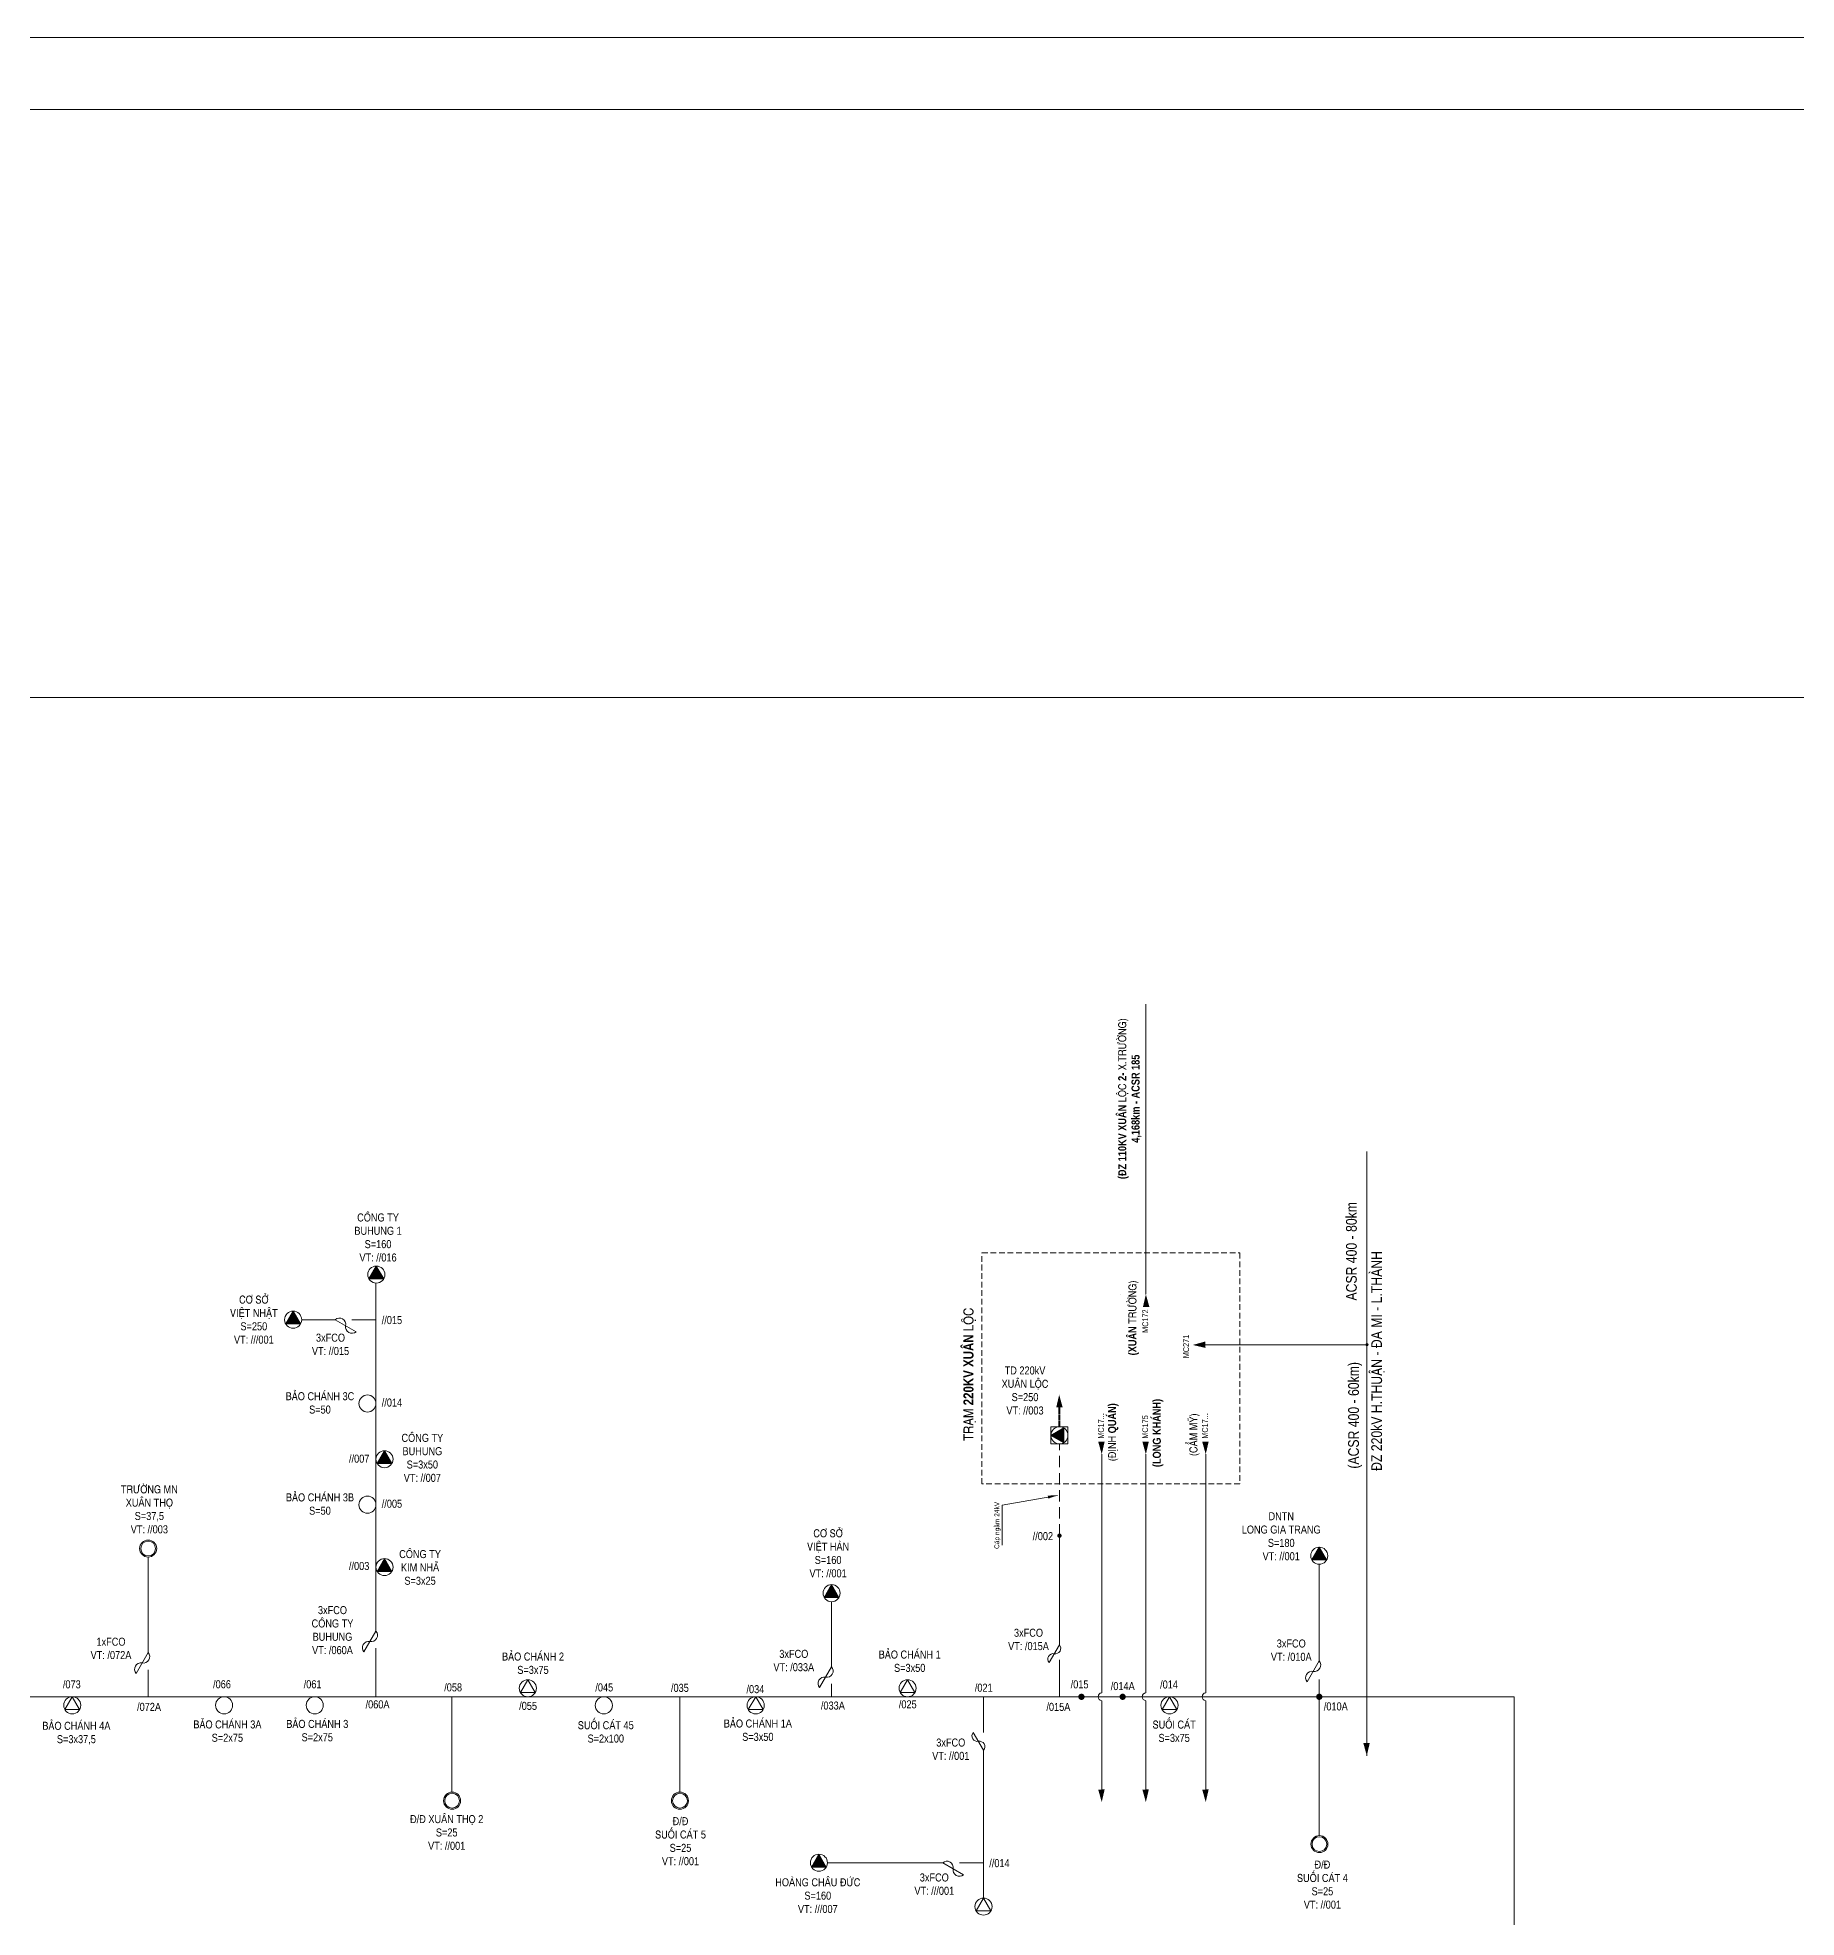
# Model space of a CAD drawing. Header units: inches. Extents: x 3694 to 9715, y -885 to 919.
# Drawn here: x 5694.3 to 6157.6, y 423.5 to 918.5 of the extents above; entities that cross this region are included whole.
import ezdxf

# ---------------------------------------------------------------- set-up
doc = ezdxf.new("R2010")
doc.units = ezdxf.units.IN
doc.header["$LTSCALE"] = 0.2
doc.header["$MEASUREMENT"] = 0
doc.linetypes.add('DASHED', pattern=[0.75, 0.5, -0.25])
doc.layers.get('0').update_dxf_attribs({"lineweight": 5})
for name, color, linetype, lineweight in [('Cap ngam', 1, 'DASHED', 15), ('Day 110kV', 4, 'Continuous', 13), ('Day 220kV', 6, 'Continuous', 15), ('Day 22kV', 1, 'Continuous', 13), ('Khung', 7, 'Continuous', 13), ('TBA', 5, 'Continuous', 9), ('Text', 7, 'Continuous', 9), ('Thiet bi', 3, 'Continuous', 9), ('Tuyen 480', 1, 'Continuous', 13)]:
    doc.layers.add(name, color=color, linetype=linetype, lineweight=lineweight)
doc.styles.add('V-H-C', font='VHELVCN_0.TTF')
doc.styles.add('V-H-C-B', font='VHELVCB_0.TTF')
doc.styles.add('VNI-HELVE', font='VHELVEN_0.TTF', dxfattribs={"width": 0.9})
doc.dimstyles.get("Standard").update_dxf_attribs({"dimtxt": 0.15, "dimasz": 0.18, "dimexe": 0.18, "dimexo": 0.0625, "dimgap": 0.09, "dimtad": 0, "dimtih": 1, "dimtoh": 1, "dimdec": 4, "dimzin": 0, "dimdsep": 46, "dimtxsty": 'VNI-HELVE', "dimcen": 0.09, "dimclrt": 256, "dimadec": 0, "dimazin": 0, "dimtfac": 1, "dimtdec": 4, "dimtofl": 0, "dimtmove": 0, "dimatfit": 3, "dimfxl": 1, "dimtolj": 1, "dimtzin": 0, "dimlwd": -1, "dimlwe": -1, "dimarcsym": 0})

# ---------------------------------------------------------------- blocks, each defined once
blk = doc.blocks.new('TBA 1P')
at = {"color": 0}
blk.add_circle((0, 0.8), 0.8, dxfattribs=at)
blk = doc.blocks.new('FCO')
at = {"color": 0}
blk.add_lwpolyline([(0, 0, 0.707499), (0.8, 0.8, -0.707499), (1.6, 1.6, -5.301682)], format="xyb", dxfattribs=at)
blk.add_lwpolyline([(0, 0), (1.6, 1.6)], dxfattribs=at)
blk = doc.blocks.new('TBA 3P')
at = {"color": 0}
blk.add_lwpolyline([(0, 1.6, 0, 1.39, 0), (0, 0.4, 0, 0, 0)], format="xyseb", dxfattribs=at)
blk.add_lwpolyline([(-0.69, 0.4), (0.69, 0.4), (0, 1.6)], close=True, dxfattribs=at)
blk.add_circle((0, 0.8), 0.8, dxfattribs=at)

msp = doc.modelspace()

# ---------------------------------------------------------------- hatches: boundary and pattern name
at = {"layer": 'Day 220kV', "linetype": 'DASHED', "lineweight": 40}
h = msp.add_hatch(color=256, dxfattribs=at)
h.paths.add_polyline_path([(6044.73, 574.2, 0.548381), (6044.45, 574.64, 0.291672), (6044.17, 574.46)])
h.paths.add_polyline_path([(6044.45, 574.33), (6044.17, 574.46, 0.548381), (6044.45, 574.02)])
h.paths.add_polyline_path([(6044.45, 574.02, 0.291672), (6044.73, 574.2), (6044.45, 574.33)])
at = {"layer": 'TBA'}
msp.add_hatch(color=256, dxfattribs=at).paths.add_polyline_path([(5964.59, 548.51), (5964.59, 552.41), (5961.21, 550.46)])

# ---------------------------------------------------------------- linework, layer by layer
at = {"layer": 'Cap ngam', "color": 1, "linetype": 'DASHED', "ltscale": 30}
msp.add_line((5963.46, 524.04, -0.98), (5963.46, 548.21, -0.98), dxfattribs=at)
at = {"layer": 'Day 110kV', "elevation": -0.98}
msp.add_lwpolyline([(5986.22, 587.61), (5986.23, 664.03)], dxfattribs=at)
for points, format in [([(5986.22, 587.61, 0, 1.69, 0), (5986.3, 584.28, 0, 0, 0)], "xyseb"), ([(5974.6, 545.47, 0, 1.69, 0), (5974.52, 548.8, 0, 0, 0)], "xyseb"), ([(5986.22, 545.47, 0, 1.69, 0), (5986.15, 548.8, 0, 0, 0)], "xyseb"), ([(6001.99, 545.47, 0, 1.69, 0), (6001.91, 548.8, 0, 0, 0)], "xyseb"), ([(5974.6, 545.47), (5974.6, 482.65, 0.933978), (5974.6, 480.59), (5974.6, 454.56)], "xyb"), ([(5986.22, 545.47), (5986.22, 482.65, 0.933978), (5986.22, 480.59), (5986.22, 454.56)], "xyb"), ([(6001.99, 545.47), (6001.99, 482.65, 0.933978), (6001.99, 480.59), (6001.99, 455.24)], "xyb"), ([(5974.6, 453.87, 0, 1.69, 0), (5974.52, 457.2, 0, 0, 0)], "xyseb"), ([(5986.22, 453.87, 0, 1.69, 0), (5986.15, 457.2, 0, 0, 0)], "xyseb"), ([(6001.99, 453.87, 0, 1.69, 0), (6001.91, 457.2, 0, 0, 0)], "xyseb")]:
    msp.add_lwpolyline(points, format=format, dxfattribs=at)
at = {"layer": 'Day 220kV'}
msp.add_line((6044.44, 574.33, -0.98), (6001.91, 574.33, -0.98), dxfattribs=at)
at = {"layer": 'Day 220kV', "elevation": -0.98}
msp.add_lwpolyline([(6044.41, 466.1), (6044.45, 625.2)], dxfattribs=at)
for points in [[(5998.58, 574.26, 0, 1.69, 0), (6001.91, 574.33, 0, 0, 0)], [(6044.41, 466.1, 0, 1.69, 0), (6044.34, 469.43, 0, 0, 0)]]:
    msp.add_lwpolyline(points, format="xyseb", dxfattribs=at)
at = {"layer": 'Day 220kV'}
msp.add_circle((6044.45, 574.33, -0.98), 0.307, dxfattribs=at)
at = {"layer": 'Day 22kV', "color": 1, "linetype": 'DASHED', "lineweight": 40}
msp.add_line((5963.46, 552.71, -0.98), (5963.46, 557.81, -0.98), dxfattribs=at)
at = {"layer": 'Day 22kV', "color": 1, "linetype": 'DASHED', "elevation": -0.98}
msp.add_lwpolyline([(5979.43, 587.61), (5979.43, 587.61)], dxfattribs=at)
at = {"layer": 'Day 22kV', "elevation": -0.98}
msp.add_lwpolyline([(5963.39, 561.15, 0, 1.69, 0), (5963.46, 557.81, 0, 0, 0)], format="xyseb", dxfattribs=at)
at = {"layer": 'Day 22kV', "const_width": 0.566, "elevation": -0.98}
msp.add_lwpolyline([(5963.17, 524.04, 1), (5963.75, 524.04, 1), (5963.17, 524.04, 2.414214)], format="xyb", dxfattribs=at)
at = {"layer": 'Khung'}
for points in [[(3694.32, 918.53), (3694.32, -841.47), (6724.32, -841.47), (6724.32, 918.53)], [(3713.26, 899.59), (3713.26, -822.54), (6705.39, -822.54), (6705.39, 899.59)]]:
    msp.add_lwpolyline(points, close=True, dxfattribs=at)
at = {"layer": 'Khung', "color": 2, "linetype": 'DASHED', "ltscale": 15, "elevation": -0.98}
msp.add_lwpolyline([(5943.06, 537.66), (5943.06, 598.5), (6010.95, 598.5), (6010.94, 537.66)], close=True, dxfattribs=at)
at = {"layer": 'TBA', "elevation": -0.98}
for points in [[(5961.21, 548.21), (5965.71, 548.21), (5965.71, 552.71), (5961.21, 552.71)], [(5961.21, 550.46), (5964.59, 548.51), (5964.59, 552.41)]]:
    msp.add_lwpolyline(points, close=True, dxfattribs=at)
at = {"layer": 'TBA', "color": 1, "elevation": -0.98}
for points in [[(5823.46, 486.11), (5821.51, 482.74), (5825.41, 482.74)], [(5923.46, 486.11), (5921.51, 482.74), (5925.41, 482.74)], [(5703.46, 481.62), (5701.51, 478.24), (5705.41, 478.24)], [(5883.46, 481.61), (5881.51, 478.24), (5885.41, 478.24)], [(5992.45, 481.62), (5990.5, 478.24), (5994.39, 478.24)], [(5943.46, 428.61), (5941.51, 425.24), (5945.41, 425.24)]]:
    msp.add_lwpolyline(points, close=True, dxfattribs=at)
at = {"layer": 'TBA', "color": 1}
for centre, radius in [((5723.46, 520.65, -0.98), 2.25), ((5723.46, 520.65, -0.98), 1.95), ((5803.51, 454.26, -0.98), 2.25), ((5803.51, 454.26, -0.98), 1.95), ((5863.51, 454.26, -0.98), 2.25), ((5863.51, 454.26, -0.98), 1.95), ((6031.93, 442.82, -0.98), 2.25), ((6031.93, 442.82, -0.98), 1.95)]:
    msp.add_circle(centre, radius, dxfattribs=at)
at = {"layer": 'TBA', "color": 1, "ltscale": 2}
for centre in [(5823.46, 483.86, -0.98), (5923.46, 483.86, -0.98), (5703.46, 479.37, -0.98), (5883.46, 479.36, -0.98), (5992.45, 479.37, -0.98), (5943.46, 426.36, -0.98)]:
    msp.add_circle(centre, 2.25, dxfattribs=at)
at = {"layer": 'Tuyen 480'}
for p, q in [((7095.7, 744.76, -0.98), (5532.53, 744.76, -0.98)), ((5943.46, 467.54, -0.98), (5943.46, 428.61, -0.98))]:
    msp.add_line(p, q, dxfattribs=at)
at = {"layer": 'Tuyen 480', "elevation": -0.98}
for points in [[(5783.46, 498.93), (5783.46, 590.46)], [(5772.71, 580.92), (5763.88, 580.92)], [(5783.46, 580.92), (5777.13, 580.92)], [(5963.46, 495.3), (5963.46, 524.04)], [(5723.46, 493.27), (5723.46, 518.4)], [(6031.88, 491.06), (6031.88, 516.52)], [(5903.46, 489.54), (5903.46, 506.66)], [(5783.46, 481.61), (5783.46, 494.4)], [(5963.46, 481.61), (5963.46, 491.32)], [(5723.46, 481.61), (5723.46, 488.73)], [(6031.88, 481.61), (6031.88, 486.2)], [(5533.57, 481.62), (6083.22, 481.61)], [(5803.46, 481.61), (5803.46, 456.5)], [(5863.46, 481.61), (5863.46, 456.5)], [(5903.46, 481.61), (5903.46, 485.01)], [(5943.46, 481.61), (5943.46, 472.19)], [(6031.88, 481.61), (6031.88, 445.06)], [(6083.22, -56.69), (6083.22, 481.61), (6083.22, 481.61)], [(5932.71, 437.92), (5902.37, 437.92)], [(5943.46, 437.92), (5937.13, 437.92)]]:
    msp.add_lwpolyline(points, dxfattribs=at)
at = {"layer": 'Tuyen 480', "const_width": 0.809, "elevation": -0.98}
for points in [[(5968.84, 481.61, 1), (5969.68, 481.61, 1), (5968.84, 481.61, 2.414214)], [(5979.69, 481.61, 1), (5980.53, 481.61, 1), (5979.69, 481.61, 2.414214)], [(6031.46, 481.61, 1), (6032.3, 481.61, 1), (6031.46, 481.61, 2.414214)]]:
    msp.add_lwpolyline(points, format="xyb", dxfattribs=at)

# ---------------------------------------------------------------- block references
at = {"layer": 'TBA', "color": 1, "xscale": 2.809729812779778, "yscale": 2.809729812778642, "zscale": 2.809729812779032}
for name, p, rotation in [('TBA 3P', (5783.55, 590.55, -0.98), 359.9998386545093), ('TBA 3P', (5761.64, 578.67, -0.98), 359.9998386545093), ('TBA 1P', (5783.46, 558.84, -0.98), 89.99983865452795), ('TBA 3P', (5785.71, 541.93, -0.98), 359.9998386545093), ('TBA 1P', (5783.46, 532.2, -0.98), 89.99983865452795), ('TBA 3P', (5785.71, 513.52, -0.98), 359.9998386545093), ('TBA 3P', (6031.88, 516.52, -0.98), 359.9998386545093), ('TBA 3P', (5903.46, 506.66, -0.98), 359.9998386545093), ('TBA 1P', (5745.71, 479.37, -0.98), 89.99983865452795), ('TBA 1P', (5769.58, 479.37, -0.98), 89.99983865452795), ('TBA 1P', (5845.71, 479.36, -0.98), 89.99983865452795), ('TBA 3P', (5900.12, 435.67, -0.98), 359.9998386545093)]:
    msp.add_blockref(name, p, dxfattribs=dict(at, rotation=rotation))
at = {"layer": 'TBA', "xscale": 2.809729812778868, "yscale": 2.809729812779551, "zscale": 2.809729812779032, "rotation": 359.9998386545279}
msp.add_blockref('TBA 1P', (5963.46, 548.21, -0.98), dxfattribs=at)
at = {"layer": 'Thiet bi', "color": 1}
for p, xscale, yscale, zscale, rotation in [((5772.71, 580.92, -0.98), -2.809729812778862, 2.809729812778642, 2.809729812779032, 194.999838654512), ((5783.46, 498.93, -0.98), -2.809729812778776, 2.809729812778642, 2.809729812779032, 104.9998386545413), ((5963.46, 495.3, -0.98), -2.388270340861216, 2.388270340863073, 2.388270340862177, 104.9998386545358), ((5723.46, 493.27, -0.98), -2.809729812778776, 2.809729812778642, 2.809729812779032, 104.9998386545413), ((6031.88, 491.06, -0.98), -2.809729812778776, 2.809729812778642, 2.809729812779032, 104.9998386545413), ((5903.46, 489.54, -0.98), -2.809729812778776, 2.809729812778642, 2.809729812779032, 104.9998386545413), ((5940.76, 472.23, -0.98), 2.388270340861167, 2.388270340863073, 2.388270340862177, 254.9998386545312), ((5932.71, 437.92, -0.98), -2.809729812778862, 2.809729812778642, 2.809729812779032, 194.999838654512)]:
    msp.add_blockref('FCO', p, dxfattribs=dict(at, xscale=xscale, yscale=yscale, zscale=zscale, rotation=rotation))

# ---------------------------------------------------------------- texts
at = {"layer": 'Text', "style": 'V-H-C-B'}
for s, p in [('MC172', (5986.82, 577.44, -0.98)), ('MC271', (5997.57, 570.76, -0.98)), ('MC17...', (5975.17, 549.58, -0.98)), ('MC175', (5986.8, 549.58, -0.98)), ('MC17...', (6002.56, 549.58, -0.98))]:
    msp.add_text(s, height=1.534, rotation=89.9998, dxfattribs=at).set_placement(p)
at = {"layer": 'Text', "attachment_point": 5, "rotation": 89.9998}
for s, insert, char_height, width, style in [('{\\fVNI-Helve-Condense|b1|i0|c0|p2;(ÑZ 110KV XUAÂN LOÄC 2- X.TRÖÔØNG)\\P4,168km - ACSR 185}', (5981.98, 639.11, -0.98), 2.1073, 51.3578, 'V-H-C'), ('ACSR 400 - 80km', (6040.37, 598.93, -0.98), 2.8097, 91.8925, 'V-H-C-B'), ('{\\fVNI-Helve-Condense|b1|i0|c0|p2;(XUAÂN TRÖÔØNG)}', (5983, 581.38, -0.98), 2.1073, 51.3578, 'V-H-C'), ('{\\fVNI-Helve-Condense|b1|i0|c0|p2;TRAÏM 220KV XUAÂN LOÄC}', (5939.83, 566.53, -0.98), 2.6425, 43.8277, 'V-H-C'), ('(ACSR 400 - 60km)', (6041.34, 555.73, -0.98), 2.8097, 91.8925, 'V-H-C-B'), ('{\\fVNI-Helve-Condense|b1|i0|c0|p2;(LONG KHAÙNH)}', (5989.42, 551.08, -0.98), 2.1073, 62.7453, 'V-H-C'), ('{\\fVNI-Helve-Condense|b1|i0|c0|p2;(ÑÒNH QUAÙN)}', (5977.65, 551.28, -0.98), 2.1073, 51.3578, 'V-H-C'), ('{\\fVNI-Helve-Condense|b1|i0|c0|p2;(CAÅM MYÕ)}', (5999.05, 550.62, -0.98), 2.1073, 51.3578, 'V-H-C')]:
    msp.add_mtext(s, dxfattribs=dict(at, insert=insert, char_height=char_height, width=width, style=style))
at = {"layer": 'Text', "width": 28.1807, "attachment_point": 5, "style": 'V-H-C'}
for s, insert, char_height in [('COÂNG TY\\PBUHUNG 1\\PS=160\\PVT: //016', (5784, 602.55, -0.98), 2.107), ('CÔ SÔÛ\\PVIEÄT NHAÄT\\PS=250\\PVT: ///001', (5751.29, 580.92, -0.98), 2.1073), ('//015', (5787.66, 580.8, -0.98), 2.107), ('3xFCO\\PVT: //015', (5771.48, 574.41, -0.98), 2.107), ('TD 220kV\\PXUAÂN LOÄC\\PS=250\\PVT: //003', (5954.39, 562.27, -0.98), 2.107), ('BAÛO CHAÙNH 3C\\PS=50', (5768.7, 558.99, -0.98), 2.1073), ('//014', (5787.66, 559.08, -0.98), 2.107), ('COÂNG TY\\PBUHUNG\\PS=3x50\\PVT: //007', (5795.67, 544.52, -0.98), 2.107), ('//007', (5779.04, 544.31, -0.98), 2.107), ('TRÖÔØNG MN\\PXUAÂN THOÏ\\PS=37,5\\PVT: //003', (5723.77, 530.97, -0.98), 2.107), ('BAÛO CHAÙNH 3B\\PS=50', (5768.7, 532.36, -0.98), 2.1073), ('//005', (5787.66, 532.44, -0.98), 2.107), ('DNTN\\PLONG GIA TRANG\\PS=180\\PVT: //001', (6021.87, 523.88, -0.98), 2.1073), ('CÔ SÔÛ\\PVIEÄT HAØN\\PS=160\\PVT: //001', (5902.53, 519.39, -0.98), 2.107), ('//002', (5959.1, 523.91, -0.98), 2.107), ('COÂNG TY\\PKIM NHAÕ\\PS=3x25', (5795.07, 515.67, -0.98), 2.107), ('//003', (5779.02, 516.05, -0.98), 2.107), ('3xFCO\\PCOÂNG TY\\PBUHUNG\\PVT: /060A', (5772, 499.16, -0.98), 2.107), ('1xFCO\\PVT: /072A', (5713.67, 494.35, -0.98), 2.107), ('3xFCO\\PVT: /015A', (5955.31, 496.71, -0.98), 2.107), ('3xFCO\\PVT: /010A', (6024.51, 493.88, -0.98), 2.107), ('BAÛO CHAÙNH 2\\PS=3x75', (5824.81, 490.44, -0.98), 2.1073), ('3xFCO\\PVT: /033A', (5893.5, 491.15, -0.98), 2.107), ('BAÛO CHAÙNH 1\\PS=3x50', (5924.02, 490.97, -0.98), 2.1073), ('/073', (5703.35, 484.88, -0.98), 2.107), ('/066', (5742.9, 484.9, -0.98), 2.107), ('/061', (5766.77, 484.9, -0.98), 2.107), ('/058', (5803.78, 484.08, -0.98), 2.107), ('/045', (5843.58, 484.07, -0.98), 2.107), ('/035', (5863.5, 483.96, -0.98), 2.107), ('/021', (5943.52, 483.99, -0.98), 2.107), ('/015', (5968.77, 484.88, -0.98), 2.107), ('/014A', (5980.13, 484.42, -0.98), 2.107), ('/014', (5992.32, 484.84, -0.98), 2.107), ('/060A', (5783.87, 479.6, -0.98), 2.107), ('/055', (5823.52, 479.21, -0.98), 2.107), ('/034', (5883.38, 483.61, -0.98), 2.107), ('/033A', (5903.79, 479.29, -0.98), 2.107), ('/025', (5923.5, 479.62, -0.98), 2.107), ('/010A', (6036.24, 479.07, -0.98), 2.107), ('BAÛO CHAÙNH 4A\\PS=3x37,5', (5704.55, 472.02, -0.98), 2.1073), ('/072A', (5723.69, 478.95, -0.98), 2.107), ('BAÛO CHAÙNH 3A\\PS=2x75', (5744.32, 472.57, -0.98), 2.1073), ('BAÛO CHAÙNH 3\\PS=2x75', (5767.99, 472.7, -0.98), 2.1073), ('SUOÁI CAÙT 45\\PS=2x100', (5843.98, 472.36, -0.98), 2.1073), ('BAÛO CHAÙNH 1A\\PS=3x50', (5884.03, 472.81, -0.98), 2.1073), ('/015A', (5963.18, 478.94, -0.98), 2.107), ('SUOÁI CAÙT \\PS=3x75', (5993.67, 472.53, -0.98), 2.1073), ('3xFCO\\PVT: //001', (5934.84, 467.8, -0.98), 2.107), ('Ñ/Ñ XUAÂN THOÏ 2\\PS=25\\PVT: //001', (5802.08, 445.88, -0.98), 2.1073), ('Ñ/Ñ\\PSUOÁI CAÙT 5\\PS=25\\PVT: //001', (5863.66, 443.58, -0.98), 2.1073), ('//014', (5947.66, 437.79, -0.98), 2.107), ('Ñ/Ñ\\PSUOÁI CAÙT 4\\PS=25\\PVT: //001', (6032.72, 432.14, -0.98), 2.1073), ('HOAØNG CHAÂU ÑÖÙC\\PS=160\\PVT: ///007', (5899.82, 429.24, -0.98), 2.1073), ('3xFCO\\PVT: ///001', (5930.5, 432.27, -0.98), 2.107)]:
    msp.add_mtext(s, dxfattribs=dict(at, insert=insert, char_height=char_height))
at = {"layer": 'Text', "attachment_point": 5, "rotation": 89.9998, "line_spacing_factor": 1.1}
for s, insert, char_height, width, style in [('ÑZ 220kV H.THUAÄN - ÑA MI - L.THAØNH', (6047.35, 570.05, -0.98), 2.8097, 91.8925, 'V-H-C-B'), ('Caùp ngaàm 24kV', (5947.16, 526.75, -0.98), 1.2644, 24.9924, 'V-H-C')]:
    msp.add_mtext(s, dxfattribs=dict(at, insert=insert, char_height=char_height, width=width, style=style))

# ---------------------------------------------------------------- leaders
at = {"layer": 'Text'}
msp.add_leader([(5962.91, 534.64, -0.98), (5948.39, 532.09, -0.98), (5948.39, 521.53, -0.98)], dimstyle='Standard', override={"dimasz": 2.5, "dimgap": 0.09, "dimtad": 0}, dxfattribs=at)

doc.saveas('drawing.dxf')
